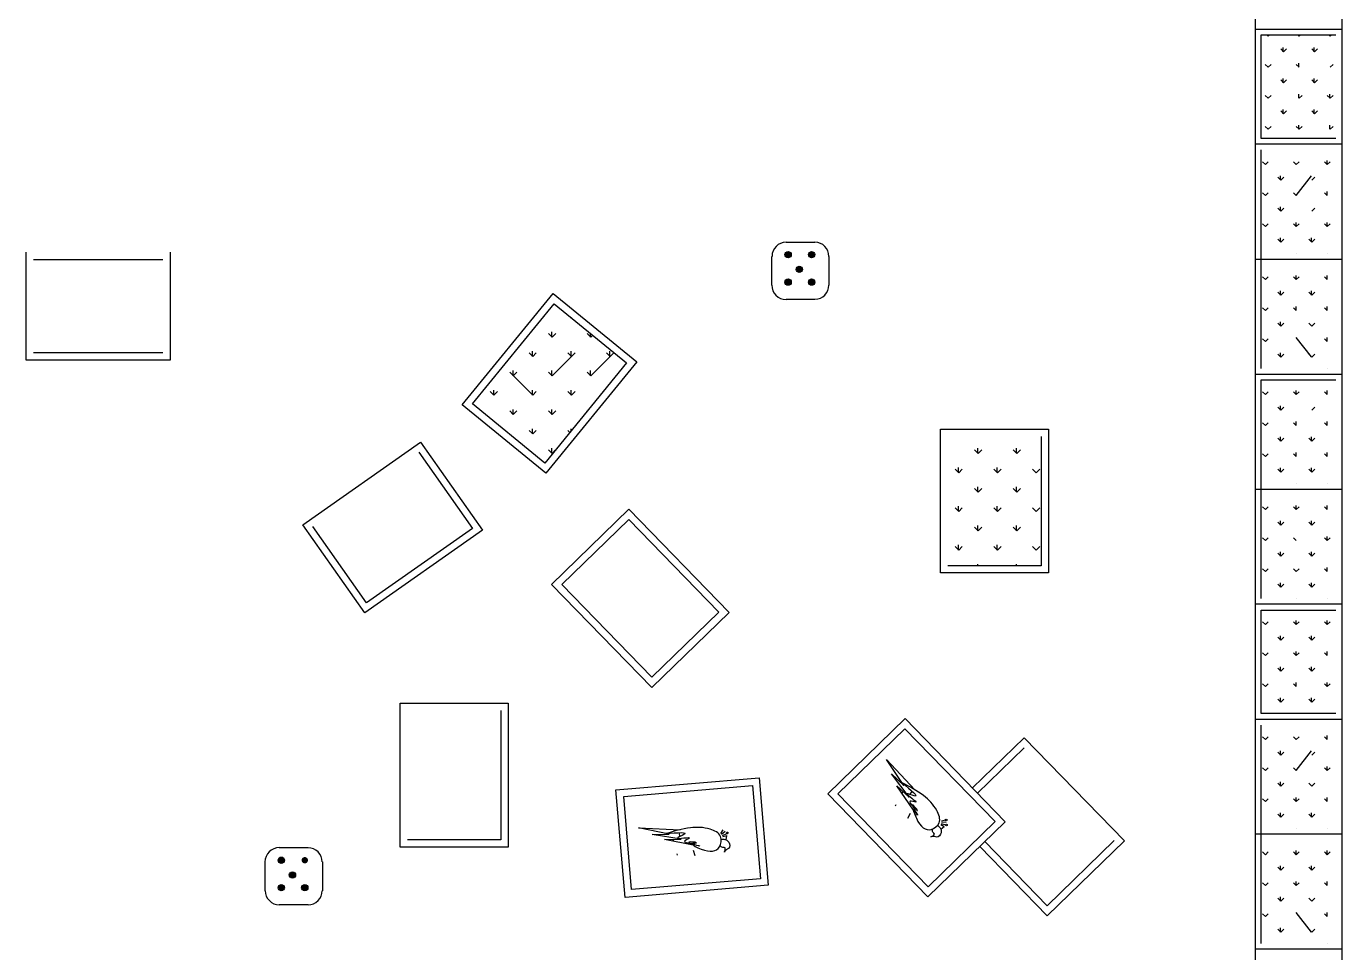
# Model space of a CAD drawing. Header units: inches. Extents: x 3.4 to 45.9, y 14.3 to 39.1.
# Drawn here: x 35.4318 to 35.7978, y 34.1704 to 34.4282 of the extents above; entities that cross this region are included whole.
import ezdxf

# ---------------------------------------------------------------- set-up
doc = ezdxf.new("R2010")
doc.units = ezdxf.units.IN
doc.header["$MEASUREMENT"] = 0
doc.layers.add('02', color=2, linetype='Continuous')
doc.layers.add('8', color=8, linetype='Continuous')

msp = doc.modelspace()

# ---------------------------------------------------------------- hatches: boundary and pattern name
at = {"layer": '8'}
h = msp.add_hatch(color=256, dxfattribs=at)
h.dxf.hatch_style = 1
h.paths.add_polyline_path([(35.64468, 34.36465, 1.000005), (35.64292, 34.36465, 1.000005)])
h = msp.add_hatch(color=256, dxfattribs=at)
h.dxf.hatch_style = 1
h.paths.add_polyline_path([(35.65123, 34.36465, 1.000005), (35.64947, 34.36465, 1.000005)])
h = msp.add_hatch(color=256, dxfattribs=at)
h.dxf.hatch_style = 1
h.paths.add_polyline_path([(35.64779, 34.36056, 1.000005), (35.64603, 34.36056, 1.000005)])
h = msp.add_hatch(color=256, dxfattribs=at)
h.dxf.hatch_style = 1
h.paths.add_polyline_path([(35.64468, 34.35701, 1.000005), (35.64292, 34.35701, 1.000005)])
h = msp.add_hatch(color=256, dxfattribs=at)
h.dxf.hatch_style = 1
h.paths.add_polyline_path([(35.65123, 34.35701, 1.000005), (35.64947, 34.35701, 1.000005)])
h = msp.add_hatch(color=256, dxfattribs=at)
h.dxf.hatch_style = 1
h.paths.add_polyline_path([(35.50365, 34.19616, 1.000005), (35.50188, 34.19616, 1.000005)])
h = msp.add_hatch(color=256, dxfattribs=at)
h.dxf.hatch_style = 1
h.paths.add_polyline_path([(35.5102, 34.19616, 1.000005), (35.50843, 34.19616, 1.000005)])
h = msp.add_hatch(color=256, dxfattribs=at)
h.dxf.hatch_style = 1
h.paths.add_polyline_path([(35.50676, 34.19207, 1.000005), (35.505, 34.19207, 1.000005)])
h = msp.add_hatch(color=256, dxfattribs=at)
h.dxf.hatch_style = 1
h.paths.add_polyline_path([(35.50365, 34.18851, 1.000005), (35.50188, 34.18851, 1.000005)])
h = msp.add_hatch(color=256, dxfattribs=at)
h.dxf.hatch_style = 1
h.paths.add_polyline_path([(35.5102, 34.18851, 1.000005), (35.50843, 34.18851, 1.000005)])

# ---------------------------------------------------------------- linework, layer by layer
at = {"layer": '02'}
for p, q in [((35.77385, 34.04338), (35.77385, 34.49138)), ((35.79785, 34.49138), (35.79785, 34.04338)), ((35.77385, 34.42738), (35.79785, 34.42738)), ((35.77545, 34.39698), (35.77545, 34.42578)), ((35.77545, 34.42578), (35.79625, 34.42578)), ((35.77739, 34.42541), (35.77702, 34.42578)), ((35.77739, 34.42541), (35.77776, 34.42578)), ((35.78601, 34.42541), (35.78564, 34.42578)), ((35.78591, 34.42542), (35.78591, 34.42578)), ((35.78601, 34.42541), (35.78638, 34.42578)), ((35.79463, 34.42541), (35.79426, 34.42578)), ((35.79463, 34.42541), (35.795, 34.42578)), ((35.7817, 34.4211), (35.78089, 34.42191)), ((35.7816, 34.42111), (35.7816, 34.42225)), ((35.7817, 34.4211), (35.78251, 34.42191)), ((35.79032, 34.4211), (35.78951, 34.42191)), ((35.79023, 34.42111), (35.79023, 34.42225)), ((35.79032, 34.4211), (35.79113, 34.42191)), ((35.77739, 34.41679), (35.77658, 34.4176)), ((35.77739, 34.41679), (35.7782, 34.4176)), ((35.78601, 34.41679), (35.7852, 34.4176)), ((35.78591, 34.4168), (35.78591, 34.41794)), ((35.79463, 34.41679), (35.79544, 34.4176)), ((35.7817, 34.41248), (35.78089, 34.41328)), ((35.7816, 34.41249), (35.7816, 34.41363)), ((35.7817, 34.41248), (35.78251, 34.41328)), ((35.79032, 34.41248), (35.78951, 34.41328)), ((35.79023, 34.41249), (35.79023, 34.41363)), ((35.79032, 34.41248), (35.79113, 34.41328)), ((35.77739, 34.40817), (35.77658, 34.40897)), ((35.77739, 34.40817), (35.7782, 34.40897)), ((35.78591, 34.40818), (35.78591, 34.40932)), ((35.78601, 34.40817), (35.78682, 34.40897)), ((35.79463, 34.40817), (35.79382, 34.40897)), ((35.79454, 34.40818), (35.79454, 34.40932)), ((35.79463, 34.40817), (35.79544, 34.40897)), ((35.7817, 34.40386), (35.78089, 34.40466)), ((35.7816, 34.40386), (35.7816, 34.40501)), ((35.7817, 34.40386), (35.78251, 34.40466)), ((35.79032, 34.40386), (35.78951, 34.40466)), ((35.79023, 34.40386), (35.79023, 34.40501)), ((35.79032, 34.40386), (35.79113, 34.40466)), ((35.77739, 34.39955), (35.77658, 34.40035)), ((35.77739, 34.39955), (35.7782, 34.40035)), ((35.78601, 34.39955), (35.7852, 34.40035)), ((35.78591, 34.39955), (35.78591, 34.4007)), ((35.78601, 34.39955), (35.78682, 34.40035)), ((35.79454, 34.39955), (35.79454, 34.4007)), ((35.79463, 34.39955), (35.79544, 34.40035)), ((35.79625, 34.39698), (35.77545, 34.39698)), ((35.79785, 34.39538), (35.77385, 34.39538)), ((35.77545, 34.33298), (35.77545, 34.39378)), ((35.7766, 34.38971), (35.77579, 34.39052)), ((35.7766, 34.38971), (35.77741, 34.39052)), ((35.78522, 34.38971), (35.78441, 34.39052)), ((35.78522, 34.38971), (35.78603, 34.39052)), ((35.79384, 34.38971), (35.79303, 34.39052)), ((35.7938, 34.38973), (35.7938, 34.39087)), ((35.79384, 34.38971), (35.79465, 34.39052)), ((35.78091, 34.3854), (35.7801, 34.38621)), ((35.78086, 34.38542), (35.78086, 34.38656)), ((35.78091, 34.3854), (35.78172, 34.38621)), ((35.78518, 34.38111), (35.78949, 34.38656)), ((35.78953, 34.3854), (35.79034, 34.38621)), ((35.7766, 34.38109), (35.77579, 34.38189)), ((35.7766, 34.38109), (35.77741, 34.38189)), ((35.78522, 34.38109), (35.78441, 34.38189)), ((35.79384, 34.38109), (35.79303, 34.38189)), ((35.7938, 34.38111), (35.7938, 34.38225)), ((35.78091, 34.37678), (35.7801, 34.37758)), ((35.78086, 34.3768), (35.78086, 34.37794)), ((35.78091, 34.37678), (35.78172, 34.37758)), ((35.78953, 34.37678), (35.79034, 34.37758)), ((35.78518, 34.37249), (35.78518, 34.37363)), ((35.7938, 34.37249), (35.7938, 34.37363)), ((35.7766, 34.37247), (35.77579, 34.37327)), ((35.7766, 34.37247), (35.77741, 34.37327)), ((35.78522, 34.37247), (35.78441, 34.37327)), ((35.78522, 34.37247), (35.78603, 34.37327)), ((35.79384, 34.37247), (35.79303, 34.37327)), ((35.79384, 34.37247), (35.79465, 34.37327)), ((35.64325, 34.3681), (35.65125, 34.3681)), ((35.78091, 34.36816), (35.7801, 34.36896)), ((35.78086, 34.36818), (35.78086, 34.36932)), ((35.78091, 34.36816), (35.78172, 34.36896)), ((35.78953, 34.36816), (35.78872, 34.36896)), ((35.78949, 34.36818), (35.78949, 34.36932)), ((35.78953, 34.36816), (35.79034, 34.36896)), ((35.43182, 34.33532), (35.43182, 34.36532)), ((35.43382, 34.36332), (35.46982, 34.36332)), ((35.47182, 34.36532), (35.47182, 34.33532)), ((35.63925, 34.35618), (35.63925, 34.36418)), ((35.65517, 34.36418), (35.65517, 34.35618)), ((35.77385, 34.36338), (35.79785, 34.36338)), ((35.78518, 34.36498), (35.78518, 34.36501)), ((35.7938, 34.36498), (35.7938, 34.36501)), ((35.7766, 34.35771), (35.77579, 34.35852)), ((35.7766, 34.35771), (35.77741, 34.35852)), ((35.78522, 34.35771), (35.78441, 34.35852)), ((35.78518, 34.35773), (35.78518, 34.35887)), ((35.78522, 34.35771), (35.78603, 34.35852)), ((35.79384, 34.35771), (35.79303, 34.35852)), ((35.7938, 34.35773), (35.7938, 34.35887)), ((35.55313, 34.32285), (35.57845, 34.35382)), ((35.57845, 34.35382), (35.60167, 34.33483)), ((35.65125, 34.35218), (35.64325, 34.35218)), ((35.78091, 34.3534), (35.7801, 34.35421)), ((35.78086, 34.35342), (35.78086, 34.35456)), ((35.78091, 34.3534), (35.78172, 34.35421)), ((35.78953, 34.3534), (35.78872, 34.35421)), ((35.78949, 34.35342), (35.78949, 34.35456)), ((35.78953, 34.3534), (35.79034, 34.35421)), ((35.55594, 34.32313), (35.57873, 34.351)), ((35.57873, 34.351), (35.59886, 34.33455)), ((35.7766, 34.34909), (35.77579, 34.34989)), ((35.7766, 34.34909), (35.77741, 34.34989)), ((35.78522, 34.34909), (35.78441, 34.34989)), ((35.78518, 34.34911), (35.78518, 34.35025)), ((35.79384, 34.34909), (35.79303, 34.34989)), ((35.7938, 34.34911), (35.7938, 34.35025)), ((35.5835, 34.34709), (35.58344, 34.34715)), ((35.58345, 34.34712), (35.58345, 34.34715)), ((35.5835, 34.34709), (35.58351, 34.34709)), ((35.78091, 34.34478), (35.7801, 34.34558)), ((35.78086, 34.3448), (35.78086, 34.34594)), ((35.78091, 34.34478), (35.78172, 34.34558)), ((35.78953, 34.34478), (35.78872, 34.34558)), ((35.78953, 34.34478), (35.79034, 34.34558)), ((35.57812, 34.3417), (35.57711, 34.34271)), ((35.57806, 34.34173), (35.57806, 34.34316)), ((35.57812, 34.3417), (35.57913, 34.34271)), ((35.58889, 34.3417), (35.58788, 34.34271)), ((35.58884, 34.34173), (35.58884, 34.34274)), ((35.58889, 34.3417), (35.58944, 34.34225)), ((35.7766, 34.34047), (35.77579, 34.34127)), ((35.7766, 34.34047), (35.77741, 34.34127)), ((35.78949, 34.33618), (35.78518, 34.34163)), ((35.79384, 34.34047), (35.79303, 34.34127)), ((35.7938, 34.34049), (35.7938, 34.34163)), ((35.46982, 34.33732), (35.43382, 34.33732)), ((35.57273, 34.33631), (35.57172, 34.33732)), ((35.57267, 34.33634), (35.57267, 34.33777)), ((35.57273, 34.33631), (35.57374, 34.33732)), ((35.57812, 34.33092), (35.58451, 34.33732)), ((35.5835, 34.33631), (35.58249, 34.33732)), ((35.58345, 34.33634), (35.58345, 34.33777)), ((35.58889, 34.33092), (35.59529, 34.33732)), ((35.59428, 34.33631), (35.59327, 34.33732)), ((35.59422, 34.33634), (35.59422, 34.33777)), ((35.78091, 34.33616), (35.7801, 34.33696)), ((35.78086, 34.33618), (35.78086, 34.33732)), ((35.78091, 34.33616), (35.78172, 34.33696)), ((35.78953, 34.33616), (35.78872, 34.33696)), ((35.78953, 34.33616), (35.79034, 34.33696)), ((35.47182, 34.33532), (35.43182, 34.33532)), ((35.59886, 34.33455), (35.57607, 34.30668)), ((35.60167, 34.33483), (35.57635, 34.30386)), ((35.57273, 34.32553), (35.56633, 34.33193)), ((35.56728, 34.33095), (35.56728, 34.33238)), ((35.56734, 34.33092), (35.56835, 34.33193)), ((35.57812, 34.33092), (35.57711, 34.33193)), ((35.57806, 34.33095), (35.57806, 34.33238)), ((35.58889, 34.33092), (35.58788, 34.33193)), ((35.58884, 34.33095), (35.58884, 34.33238)), ((35.77385, 34.33138), (35.79785, 34.33138)), ((35.77545, 34.32978), (35.79625, 34.32978)), ((35.77545, 34.26898), (35.77545, 34.32978)), ((35.7938, 34.33298), (35.7938, 34.33301)), ((35.56195, 34.32553), (35.56094, 34.32655)), ((35.56189, 34.32556), (35.56189, 34.32699)), ((35.56195, 34.32553), (35.56296, 34.32655)), ((35.57267, 34.32556), (35.57267, 34.32699)), ((35.57273, 34.32553), (35.57374, 34.32655)), ((35.5835, 34.32553), (35.58249, 34.32655)), ((35.58345, 34.32556), (35.58345, 34.32699)), ((35.5835, 34.32553), (35.58451, 34.32655)), ((35.7766, 34.32571), (35.77579, 34.32652)), ((35.7766, 34.32571), (35.77741, 34.32652)), ((35.78522, 34.32571), (35.78441, 34.32652)), ((35.78518, 34.32573), (35.78518, 34.32687)), ((35.78522, 34.32571), (35.78603, 34.32652)), ((35.79384, 34.32571), (35.79303, 34.32652)), ((35.7938, 34.32573), (35.7938, 34.32687)), ((35.57635, 34.30386), (35.55313, 34.32285)), ((35.57607, 34.30668), (35.55594, 34.32313)), ((35.78086, 34.32142), (35.78086, 34.32256)), ((35.56734, 34.32015), (35.56633, 34.32116)), ((35.56728, 34.32018), (35.56728, 34.32161)), ((35.56734, 34.32015), (35.56835, 34.32116)), ((35.57812, 34.32015), (35.57711, 34.32116)), ((35.57806, 34.32018), (35.57806, 34.32161)), ((35.57812, 34.32015), (35.57913, 34.32116)), ((35.5879, 34.32114), (35.58788, 34.32116)), ((35.78091, 34.3214), (35.7801, 34.32221)), ((35.78091, 34.3214), (35.78172, 34.32221)), ((35.78953, 34.3214), (35.79034, 34.32221)), ((35.57273, 34.31476), (35.57172, 34.31577)), ((35.57267, 34.31479), (35.57267, 34.31622)), ((35.57273, 34.31476), (35.57374, 34.31577)), ((35.58305, 34.31521), (35.58249, 34.31577)), ((35.58345, 34.3157), (35.58345, 34.31622)), ((35.68622, 34.27608), (35.68622, 34.31608)), ((35.68622, 34.31608), (35.71622, 34.31608)), ((35.71622, 34.31608), (35.71622, 34.27608)), ((35.7766, 34.31709), (35.77579, 34.31789)), ((35.7766, 34.31709), (35.77741, 34.31789)), ((35.78522, 34.31709), (35.78441, 34.31789)), ((35.78518, 34.31711), (35.78518, 34.31825)), ((35.79384, 34.31709), (35.79303, 34.31789)), ((35.7938, 34.31711), (35.7938, 34.31825)), ((35.50878, 34.28951), (35.54151, 34.31251)), ((35.54151, 34.31251), (35.55875, 34.28796)), ((35.71422, 34.31408), (35.71422, 34.27808)), ((35.78091, 34.31278), (35.7801, 34.31358)), ((35.78086, 34.3128), (35.78086, 34.31394)), ((35.78091, 34.31278), (35.78172, 34.31358)), ((35.78953, 34.31278), (35.78872, 34.31358)), ((35.78949, 34.3128), (35.78949, 34.31394)), ((35.78953, 34.31278), (35.79034, 34.31358)), ((35.54102, 34.30972), (35.55597, 34.28844)), ((35.57812, 34.30937), (35.57711, 34.31038)), ((35.57806, 34.3094), (35.57806, 34.31083)), ((35.57812, 34.30937), (35.57897, 34.31023)), ((35.69666, 34.30937), (35.69564, 34.31038)), ((35.6966, 34.3094), (35.6966, 34.31083)), ((35.69666, 34.30937), (35.69767, 34.31038)), ((35.70743, 34.30937), (35.70642, 34.31038)), ((35.70737, 34.3094), (35.70737, 34.31083)), ((35.70743, 34.30937), (35.70844, 34.31038)), ((35.7766, 34.30847), (35.77579, 34.30927)), ((35.7766, 34.30847), (35.77741, 34.30927)), ((35.78522, 34.30847), (35.78441, 34.30927)), ((35.78518, 34.30849), (35.78518, 34.30963)), ((35.79384, 34.30847), (35.79303, 34.30927)), ((35.7938, 34.30849), (35.7938, 34.30963)), ((35.69127, 34.30398), (35.69026, 34.30499)), ((35.69121, 34.30401), (35.69121, 34.30544)), ((35.69127, 34.30398), (35.69228, 34.30499)), ((35.70204, 34.30398), (35.70103, 34.30499)), ((35.70199, 34.30401), (35.70199, 34.30544)), ((35.70204, 34.30398), (35.70305, 34.30499)), ((35.71282, 34.30398), (35.71181, 34.30499)), ((35.71282, 34.30398), (35.71383, 34.30499)), ((35.78091, 34.30416), (35.7801, 34.30496)), ((35.78086, 34.30418), (35.78086, 34.30532)), ((35.78091, 34.30416), (35.78172, 34.30496)), ((35.78953, 34.30416), (35.78872, 34.30496)), ((35.78949, 34.30418), (35.78949, 34.30532)), ((35.78953, 34.30416), (35.79034, 34.30496)), ((35.78518, 34.30098), (35.78518, 34.30101)), ((35.7938, 34.30098), (35.7938, 34.30101)), ((35.69666, 34.29859), (35.69564, 34.2996)), ((35.6966, 34.29862), (35.6966, 34.30005)), ((35.69666, 34.29859), (35.69767, 34.2996)), ((35.70743, 34.29859), (35.70642, 34.2996)), ((35.70737, 34.29862), (35.70737, 34.30005)), ((35.70743, 34.29859), (35.70844, 34.2996)), ((35.77385, 34.29938), (35.79785, 34.29938)), ((35.578, 34.27292), (35.59952, 34.29382)), ((35.59952, 34.29382), (35.62739, 34.26513)), ((35.69127, 34.29321), (35.69026, 34.29422)), ((35.69121, 34.29324), (35.69121, 34.29466)), ((35.69127, 34.29321), (35.69228, 34.29422)), ((35.70204, 34.29321), (35.70103, 34.29422)), ((35.70199, 34.29324), (35.70199, 34.29466)), ((35.70204, 34.29321), (35.70305, 34.29422)), ((35.71282, 34.29321), (35.71181, 34.29422)), ((35.71282, 34.29321), (35.71383, 34.29422)), ((35.7766, 34.29371), (35.77579, 34.29452)), ((35.7766, 34.29371), (35.77741, 34.29452)), ((35.78522, 34.29371), (35.78441, 34.29452)), ((35.78518, 34.29373), (35.78518, 34.29487)), ((35.78522, 34.29371), (35.78603, 34.29452)), ((35.79384, 34.29371), (35.79303, 34.29452)), ((35.7938, 34.29373), (35.7938, 34.29487)), ((35.52602, 34.26497), (35.50878, 34.28951)), ((35.58083, 34.27288), (35.59948, 34.29099)), ((35.59948, 34.29099), (35.62456, 34.26517)), ((35.78091, 34.2894), (35.7801, 34.29021)), ((35.78086, 34.28942), (35.78086, 34.29056)), ((35.78091, 34.2894), (35.78172, 34.29021)), ((35.78953, 34.2894), (35.78872, 34.29021)), ((35.78949, 34.28942), (35.78949, 34.29056)), ((35.78953, 34.2894), (35.79034, 34.29021)), ((35.52651, 34.26775), (35.51157, 34.28903)), ((35.55875, 34.28796), (35.52602, 34.26497)), ((35.55597, 34.28844), (35.52651, 34.26775)), ((35.69666, 34.28782), (35.69564, 34.28883)), ((35.6966, 34.28785), (35.6966, 34.28928)), ((35.69666, 34.28782), (35.69767, 34.28883)), ((35.70743, 34.28782), (35.70642, 34.28883)), ((35.70737, 34.28785), (35.70737, 34.28928)), ((35.70743, 34.28782), (35.70844, 34.28883)), ((35.7766, 34.28509), (35.77579, 34.28589)), ((35.7766, 34.28509), (35.77741, 34.28589)), ((35.78522, 34.28509), (35.78441, 34.28589)), ((35.79384, 34.28509), (35.79303, 34.28589)), ((35.7938, 34.28511), (35.7938, 34.28625)), ((35.79384, 34.28509), (35.79465, 34.28589)), ((35.69127, 34.28243), (35.69026, 34.28344)), ((35.69121, 34.28246), (35.69121, 34.28389)), ((35.69127, 34.28243), (35.69228, 34.28344)), ((35.70204, 34.28243), (35.70103, 34.28344)), ((35.70199, 34.28246), (35.70199, 34.28389)), ((35.70204, 34.28243), (35.70305, 34.28344)), ((35.71282, 34.28243), (35.71181, 34.28344)), ((35.71282, 34.28243), (35.71383, 34.28344)), ((35.6966, 34.27808), (35.6966, 34.2785)), ((35.70737, 34.27808), (35.70737, 34.2785)), ((35.78091, 34.28078), (35.7801, 34.28158)), ((35.78086, 34.2808), (35.78086, 34.28194)), ((35.78091, 34.28078), (35.78172, 34.28158)), ((35.78953, 34.28078), (35.78872, 34.28158)), ((35.78949, 34.2808), (35.78949, 34.28194)), ((35.78953, 34.28078), (35.79034, 34.28158)), ((35.71622, 34.27608), (35.68622, 34.27608)), ((35.71422, 34.27808), (35.68822, 34.27808)), ((35.7766, 34.27647), (35.77579, 34.27727)), ((35.7766, 34.27647), (35.77741, 34.27727)), ((35.78522, 34.27647), (35.78441, 34.27727)), ((35.78522, 34.27647), (35.78603, 34.27727)), ((35.79384, 34.27647), (35.79303, 34.27727)), ((35.7938, 34.27649), (35.7938, 34.27763)), ((35.60588, 34.24423), (35.578, 34.27292)), ((35.60592, 34.24706), (35.58083, 34.27288)), ((35.78091, 34.27216), (35.7801, 34.27296)), ((35.78086, 34.27218), (35.78086, 34.27332)), ((35.78091, 34.27216), (35.78172, 34.27296)), ((35.78953, 34.27216), (35.78872, 34.27296)), ((35.78949, 34.27218), (35.78949, 34.27332)), ((35.78953, 34.27216), (35.79034, 34.27296)), ((35.79785, 34.26738), (35.77385, 34.26738)), ((35.78518, 34.26898), (35.78518, 34.26901)), ((35.7938, 34.26898), (35.7938, 34.26901)), ((35.62739, 34.26513), (35.60588, 34.24423)), ((35.62456, 34.26517), (35.60592, 34.24706)), ((35.77545, 34.23698), (35.77545, 34.26578)), ((35.77545, 34.26578), (35.79625, 34.26578)), ((35.7766, 34.26171), (35.77579, 34.26252)), ((35.7766, 34.26171), (35.77741, 34.26252)), ((35.78522, 34.26171), (35.78441, 34.26252)), ((35.78518, 34.26173), (35.78518, 34.26287)), ((35.78522, 34.26171), (35.78603, 34.26252)), ((35.79384, 34.26171), (35.79303, 34.26252)), ((35.7938, 34.26173), (35.7938, 34.26287)), ((35.79384, 34.26171), (35.79465, 34.26252)), ((35.78091, 34.2574), (35.7801, 34.25821)), ((35.78086, 34.25742), (35.78086, 34.25856)), ((35.78091, 34.2574), (35.78172, 34.25821)), ((35.78953, 34.2574), (35.78872, 34.25821)), ((35.78949, 34.25742), (35.78949, 34.25856)), ((35.78953, 34.2574), (35.79034, 34.25821)), ((35.7766, 34.25309), (35.77579, 34.25389)), ((35.7766, 34.25309), (35.77741, 34.25389)), ((35.78522, 34.25309), (35.78441, 34.25389)), ((35.78518, 34.25311), (35.78518, 34.25425)), ((35.78522, 34.25309), (35.78603, 34.25389)), ((35.79384, 34.25309), (35.79303, 34.25389)), ((35.7938, 34.25311), (35.7938, 34.25425)), ((35.78091, 34.24878), (35.7801, 34.24958)), ((35.78086, 34.2488), (35.78086, 34.24994)), ((35.78091, 34.24878), (35.78172, 34.24958)), ((35.78953, 34.24878), (35.78872, 34.24958)), ((35.78949, 34.2488), (35.78949, 34.24994)), ((35.78953, 34.24878), (35.79034, 34.24958)), ((35.78518, 34.24449), (35.78518, 34.24563)), ((35.7938, 34.24449), (35.7938, 34.24563)), ((35.7766, 34.24447), (35.77579, 34.24527)), ((35.7766, 34.24447), (35.77741, 34.24527)), ((35.78522, 34.24447), (35.78441, 34.24527)), ((35.79384, 34.24447), (35.79303, 34.24527)), ((35.79384, 34.24447), (35.79465, 34.24527)), ((35.53588, 34.19984), (35.53588, 34.23984)), ((35.53588, 34.23984), (35.56588, 34.23984)), ((35.56588, 34.23984), (35.56588, 34.19984)), ((35.78091, 34.24016), (35.7801, 34.24096)), ((35.78086, 34.24018), (35.78086, 34.24132)), ((35.78091, 34.24016), (35.78172, 34.24096)), ((35.78953, 34.24016), (35.78872, 34.24096)), ((35.78949, 34.24018), (35.78949, 34.24132)), ((35.78953, 34.24016), (35.79034, 34.24096)), ((35.56388, 34.23784), (35.56388, 34.20184)), ((35.65485, 34.21466), (35.67637, 34.23556)), ((35.67637, 34.23556), (35.70424, 34.20687)), ((35.77385, 34.23538), (35.79785, 34.23538)), ((35.79625, 34.23698), (35.77545, 34.23698)), ((35.7938, 34.23698), (35.7938, 34.23701)), ((35.65768, 34.21461), (35.67633, 34.23273)), ((35.67633, 34.23273), (35.70141, 34.20691)), ((35.77545, 34.17298), (35.77545, 34.23378)), ((35.7938, 34.22973), (35.7938, 34.23087)), ((35.6951, 34.21628), (35.70949, 34.23026)), ((35.69649, 34.21485), (35.70945, 34.22744)), ((35.70949, 34.23026), (35.73737, 34.20158)), ((35.7766, 34.22971), (35.77579, 34.23052)), ((35.7766, 34.22971), (35.77741, 34.23052)), ((35.78522, 34.22971), (35.78441, 34.23052)), ((35.78522, 34.22971), (35.78603, 34.23052)), ((35.79384, 34.22971), (35.79303, 34.23052)), ((35.67117, 34.22419), (35.67907, 34.21578)), ((35.67604, 34.21698), (35.67117, 34.22419)), ((35.78091, 34.2254), (35.7801, 34.22621)), ((35.78086, 34.22542), (35.78086, 34.22656)), ((35.78091, 34.2254), (35.78172, 34.22621)), ((35.78518, 34.22111), (35.78949, 34.22656)), ((35.78953, 34.2254), (35.79034, 34.22621)), ((35.67749, 34.21367), (35.67262, 34.22023)), ((35.67262, 34.22023), (35.67604, 34.21698)), ((35.7766, 34.22109), (35.77579, 34.22189)), ((35.7766, 34.22109), (35.77741, 34.22189)), ((35.78522, 34.22109), (35.78441, 34.22189)), ((35.79384, 34.22109), (35.79303, 34.22189)), ((35.7938, 34.22111), (35.7938, 34.22225)), ((35.79384, 34.22109), (35.79465, 34.22189)), ((35.5959, 34.21573), (35.63576, 34.2191)), ((35.59806, 34.21391), (35.63393, 34.21694)), ((35.63393, 34.21694), (35.63612, 34.19103)), ((35.63576, 34.2191), (35.63828, 34.18921)), ((35.6787, 34.21013), (35.67407, 34.21684)), ((35.67407, 34.21684), (35.67749, 34.21367)), ((35.78091, 34.21678), (35.7801, 34.21758)), ((35.78086, 34.2168), (35.78086, 34.21794)), ((35.78091, 34.21678), (35.78172, 34.21758)), ((35.78953, 34.21678), (35.78872, 34.21758)), ((35.78953, 34.21678), (35.79034, 34.21758)), ((35.59843, 34.18584), (35.5959, 34.21573)), ((35.60025, 34.188), (35.59806, 34.21391)), ((35.68273, 34.18597), (35.65485, 34.21466)), ((35.68277, 34.18879), (35.65768, 34.21461)), ((35.67575, 34.21521), (35.67553, 34.21481)), ((35.6783, 34.21538), (35.6776, 34.21447)), ((35.7766, 34.21247), (35.77579, 34.21327)), ((35.7766, 34.21247), (35.77741, 34.21327)), ((35.78522, 34.21247), (35.78441, 34.21327)), ((35.78518, 34.21249), (35.78518, 34.21363)), ((35.78522, 34.21247), (35.78603, 34.21327)), ((35.79384, 34.21247), (35.79303, 34.21327)), ((35.7938, 34.21249), (35.7938, 34.21363)), ((35.67377, 34.2116), (35.67357, 34.21123)), ((35.67778, 34.20917), (35.67702, 34.20779)), ((35.78091, 34.20816), (35.7801, 34.20896)), ((35.78086, 34.20818), (35.78086, 34.20932)), ((35.78091, 34.20816), (35.78172, 34.20896)), ((35.78953, 34.20816), (35.78872, 34.20896)), ((35.78949, 34.20818), (35.78949, 34.20932)), ((35.78953, 34.20816), (35.79034, 34.20896)), ((35.61073, 34.2034), (35.60221, 34.20516)), ((35.60221, 34.20516), (35.61374, 34.20465)), ((35.70424, 34.20687), (35.68273, 34.18597)), ((35.70141, 34.20691), (35.68277, 34.18879)), ((35.68627, 34.20613), (35.68725, 34.20551)), ((35.68629, 34.20485), (35.68726, 34.20551)), ((35.68639, 34.2064), (35.68764, 34.20597)), ((35.68646, 34.20714), (35.68758, 34.20738)), ((35.68647, 34.20682), (35.68777, 34.20676)), ((35.56388, 34.20184), (35.53788, 34.20184)), ((35.60602, 34.20334), (35.61073, 34.2034)), ((35.61408, 34.20203), (35.60602, 34.20334)), ((35.60942, 34.20192), (35.61408, 34.20203)), ((35.61742, 34.20035), (35.60942, 34.20192)), ((35.61176, 34.20193), (35.61188, 34.20149)), ((35.61347, 34.20383), (35.6136, 34.20269)), ((35.62506, 34.20362), (35.6257, 34.20458)), ((35.6253, 34.2034), (35.62627, 34.20427)), ((35.62553, 34.20304), (35.62673, 34.20361)), ((35.62563, 34.20277), (35.62677, 34.20301)), ((35.62654, 34.20186), (35.62678, 34.20301)), ((35.73737, 34.20158), (35.71585, 34.18067)), ((35.73454, 34.20162), (35.71589, 34.1835)), ((35.79785, 34.20338), (35.77385, 34.20338)), ((35.78518, 34.20498), (35.78518, 34.20501)), ((35.7938, 34.20498), (35.7938, 34.20501)), ((35.50222, 34.19969), (35.51022, 34.19969)), ((35.56588, 34.19984), (35.53588, 34.19984)), ((35.61286, 34.19796), (35.61297, 34.19755)), ((35.61743, 34.19901), (35.61785, 34.1975)), ((35.71585, 34.18067), (35.69712, 34.19995)), ((35.71589, 34.1835), (35.69855, 34.20134)), ((35.7766, 34.19771), (35.77579, 34.19852)), ((35.7766, 34.19771), (35.77741, 34.19852)), ((35.78522, 34.19771), (35.78441, 34.19852)), ((35.78518, 34.19773), (35.78518, 34.19887)), ((35.78522, 34.19771), (35.78603, 34.19852)), ((35.79384, 34.19771), (35.79303, 34.19852)), ((35.7938, 34.19773), (35.7938, 34.19887)), ((35.79384, 34.19771), (35.79465, 34.19852)), ((35.4983, 34.18769), (35.4983, 34.19569)), ((35.51422, 34.19569), (35.51422, 34.18769)), ((35.78091, 34.1934), (35.7801, 34.19421)), ((35.78086, 34.19342), (35.78086, 34.19456)), ((35.78091, 34.1934), (35.78172, 34.19421)), ((35.78953, 34.1934), (35.78872, 34.19421)), ((35.78949, 34.19342), (35.78949, 34.19456)), ((35.78953, 34.1934), (35.79034, 34.19421)), ((35.63612, 34.19103), (35.60025, 34.188)), ((35.63828, 34.18921), (35.59843, 34.18584)), ((35.7766, 34.18909), (35.77579, 34.18989)), ((35.7766, 34.18909), (35.77741, 34.18989)), ((35.78522, 34.18909), (35.78441, 34.18989)), ((35.78518, 34.18911), (35.78518, 34.19025)), ((35.78522, 34.18909), (35.78603, 34.18989)), ((35.79384, 34.18909), (35.79303, 34.18989)), ((35.7938, 34.18911), (35.7938, 34.19025)), ((35.51022, 34.18377), (35.50222, 34.18377)), ((35.78091, 34.18478), (35.7801, 34.18558)), ((35.78086, 34.1848), (35.78086, 34.18594)), ((35.78091, 34.18478), (35.78172, 34.18558)), ((35.78953, 34.18478), (35.78872, 34.18558)), ((35.78953, 34.18478), (35.79034, 34.18558)), ((35.7766, 34.18047), (35.77579, 34.18127)), ((35.7766, 34.18047), (35.77741, 34.18127)), ((35.78949, 34.17618), (35.78518, 34.18163)), ((35.79384, 34.18047), (35.79303, 34.18127)), ((35.7938, 34.18049), (35.7938, 34.18163)), ((35.78091, 34.17616), (35.7801, 34.17696)), ((35.78086, 34.17618), (35.78086, 34.17732)), ((35.78091, 34.17616), (35.78172, 34.17696)), ((35.78953, 34.17616), (35.78872, 34.17696)), ((35.78953, 34.17616), (35.79034, 34.17696)), ((35.7938, 34.17298), (35.7938, 34.17301)), ((35.79785, 34.17138), (35.77385, 34.17138))]:
    msp.add_line(p, q, dxfattribs=at)
for centre, radius in [((35.6438, 34.36465), 0.000883), ((35.65035, 34.36465), 0.000883), ((35.64691, 34.36056), 0.000883), ((35.6438, 34.35701), 0.000883), ((35.65035, 34.35701), 0.000883), ((35.68781, 34.20737), 0.000235), ((35.68787, 34.20596), 0.000235), ((35.6269, 34.20376), 0.000235), ((35.50277, 34.19616), 0.000883), ((35.50588, 34.19207), 0.000883), ((35.50277, 34.18851), 0.000883), ((35.50931, 34.18851), 0.000883)]:
    msp.add_circle(centre, radius, dxfattribs=at)
for centre, radius, start, end in [((35.64325, 34.36418), 0.00392, 90, 180), ((35.65125, 34.36418), 0.00392, 0, 90), ((35.64325, 34.35618), 0.004, 180, 270), ((35.65125, 34.35618), 0.00392, 270, 0), ((35.50222, 34.19569), 0.004, 90, 180), ((35.51022, 34.19569), 0.00392, 0, 90), ((35.50222, 34.18769), 0.00392, 180, 270), ((35.51022, 34.18769), 0.00392, 270, 0)]:
    msp.add_arc(centre, radius, start, end, dxfattribs=at)
for points, knots in [([(35.67552, 34.21773), (35.6776, 34.21663), (35.68133, 34.21467), (35.68503, 34.21094), (35.68665, 34.20658), (35.68278, 34.20368), (35.68001, 34.2059), (35.67812, 34.2115), (35.68097, 34.20676), (35.67688, 34.21372), (35.68164, 34.20799), (35.67582, 34.21363), (35.68125, 34.2114), (35.67491, 34.21563), (35.68142, 34.21287), (35.67796, 34.21572), (35.67552, 34.21773)], [0, 0, 0, 0, 75.647565, 135.410733, 173.765014, 204.809169, 260.804903, 287.049977, 306.246278, 341.225925, 364.477724, 400.824564, 418.184999, 454.135729, 476.621125, 530.824679, 530.824679, 530.824679, 530.824679]), ([(35.60984, 34.20357), (35.61209, 34.20424), (35.61613, 34.20544), (35.62139, 34.20535), (35.62558, 34.20335), (35.62484, 34.19858), (35.62131, 34.19824), (35.61604, 34.20092), (35.6214, 34.19952), (35.61361, 34.20165), (35.62101, 34.20087), (35.61291, 34.20084), (35.61836, 34.20303), (35.61086, 34.20164), (35.61745, 34.20421), (35.61299, 34.20384), (35.60984, 34.20357)], [0, 0, 0, 0, 75.647565, 135.410733, 173.765014, 204.809169, 260.804903, 287.049977, 306.246278, 341.225925, 364.477724, 400.824564, 418.184999, 454.135729, 476.621125, 530.824679, 530.824679, 530.824679, 530.824679]), ([(35.68542, 34.20591), (35.68576, 34.20558), (35.68637, 34.20501), (35.68654, 34.20361), (35.68544, 34.20227), (35.68453, 34.20296), (35.68289, 34.20248), (35.68504, 34.2033), (35.68389, 34.20398), (35.68395, 34.20454), (35.68399, 34.20486)], [0, 0, 0, 0, 14.865374, 26.150315, 44.170178, 53.419902, 62.556037, 75.580868, 83.031988, 92.951185, 92.951185, 92.951185, 92.951185]), ([(35.62518, 34.20201), (35.62565, 34.20202), (35.62648, 34.20203), (35.62758, 34.20115), (35.62773, 34.19942), (35.6266, 34.19928), (35.62576, 34.19779), (35.62673, 34.19988), (35.62543, 34.19956), (35.62508, 34.20001), (35.62488, 34.20026)], [0, 0, 0, 0, 14.865374, 26.150315, 44.170178, 53.419902, 62.556037, 75.580868, 83.031988, 92.951185, 92.951185, 92.951185, 92.951185])]:
    msp.add_open_spline(points, degree=3, knots=knots, dxfattribs=at)

doc.saveas('drawing.dxf')
